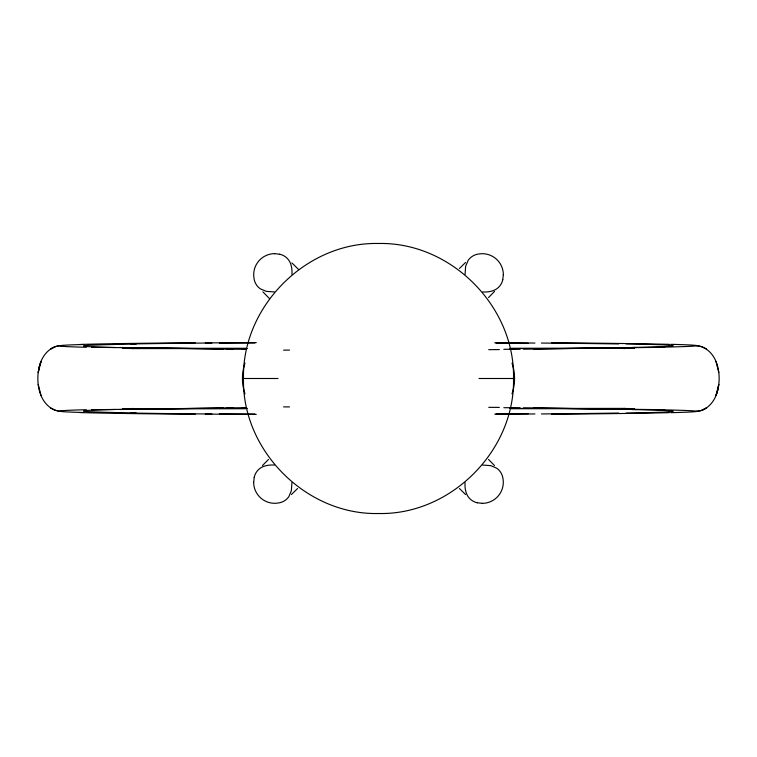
<?xml version="1.0" encoding="UTF-8"?>
<svg xmlns="http://www.w3.org/2000/svg" width="757" height="757" viewBox="0 0 757 757"><rect width="100%" height="100%" fill="white"/><g stroke="black" fill="none" stroke-linecap="round" stroke-linejoin="round"><path stroke-width="1.14" d="M243.489 378.5C241.824 306.348 306.348 241.824 378.5 243.489C450.652 241.824 515.176 306.348 513.511 378.5C515.176 450.652 450.652 515.176 378.5 513.511C306.348 515.176 241.824 450.652 243.489 378.5L278.008 378.5M291.947 274.422L291.965 274.072A31.056 31.056 0 0 0 291.71 268.073L291.199 265.631A17.326 17.326 0 0 0 288.852 260.304A14.903 14.903 0 0 0 279.787 254.238M465.053 482.578L465.035 482.928A31.056 31.056 0 0 0 465.29 488.927L465.801 491.369A17.326 17.326 0 0 0 468.148 496.696A14.903 14.903 0 0 0 477.213 502.762M39.279 366.852L38.21 372.586L41.058 361.468C33.791 378.992 38.276 408.648 60.674 411.448M717.721 390.148L718.79 384.414L715.942 395.533C723.209 378.008 718.724 348.352 696.326 345.552M254.21 477.203L253.709 482.294M502.79 279.797L503.291 274.706M244.994 363.152C241.587 373.012 241.587 383.988 244.994 393.848M512.006 393.848C515.413 383.988 515.413 373.012 512.006 363.152M39.298 366.795C41.531 356.424 49.413 346.195 60.674 345.552M717.702 390.205C715.469 400.576 707.587 410.805 696.326 411.448M262.452 465.583L268.489 459.433M494.548 291.417L488.511 297.567M465.583 262.452L459.433 268.489M291.417 494.548L297.567 488.511M54.911 346.801L50.87 348.882L55.252 346.64L60.305 345.637M702.089 410.199L706.13 408.118L701.748 410.36L696.695 411.363M132.437 348.599L247.293 348.542M509.707 408.458L624.563 408.402M509.707 348.542L634.186 348.343M247.293 408.458L122.814 408.657M274.422 291.947L266.246 291.35L260.323 288.833A15.026 15.026 0 0 1 254.087 278.954L253.709 275.557A21.111 21.111 0 0 1 274.706 253.633M482.578 465.053L490.754 465.65L496.677 468.167A15.026 15.026 0 0 1 502.913 478.046L503.291 481.443A21.111 21.111 0 0 1 482.294 503.367M664.665 347.264L533.42 348.996M91.502 409.755L223.58 408.004M636.533 347.491L523.456 349.119M120.467 409.509L233.544 407.881M274.706 253.709L279.797 254.21M482.294 503.291L477.203 502.79M510.388 349.147L514.769 349.128M242.231 407.872L246.612 407.853M122.814 348.343L132.986 348.542M123.126 348.305L245.656 348.305M511.344 348.305L633.874 348.305M478.992 378.5L513.511 378.5M123.126 408.695L245.656 408.695M511.344 408.695L633.874 408.695M634.186 408.657L624.014 408.458M246.612 349.147L242.231 349.128M510.388 407.853L514.769 407.872M223.58 348.996L91.502 347.245M533.42 408.004L664.665 409.736M233.544 349.119L120.467 347.491M523.456 407.881L636.533 409.509M482.588 291.947L482.928 291.965A31.056 31.056 0 0 0 488.927 291.71L491.369 291.199A17.326 17.326 0 0 0 496.696 288.852A14.903 14.903 0 0 0 502.762 279.787M274.413 465.053L274.072 465.035A31.056 31.056 0 0 0 268.073 465.29L265.631 465.801A17.326 17.326 0 0 0 260.304 468.148A14.903 14.903 0 0 0 254.238 477.213M624.014 348.542L624.563 348.599M132.437 408.402L132.986 408.458M696.695 345.637L701.748 346.64L706.593 349.034M60.305 411.363L55.252 410.36L50.407 407.966M291.89 262.916L298.703 269.606M465.583 494.548L459.433 488.511M488.511 459.433L494.548 465.583M262.916 291.89L269.606 298.703M715.961 361.382L718.79 372.586M41.039 395.618L38.21 384.414M465.053 274.422L465.65 266.246L468.167 260.323A15.026 15.026 0 0 1 478.046 254.087L481.443 253.709A21.111 21.111 0 0 1 503.367 274.706M291.947 482.578L291.35 490.754L288.833 496.677A15.026 15.026 0 0 1 278.954 502.913L275.557 503.291A21.111 21.111 0 0 1 253.633 482.294M488.729 407.332A435.701 2.101 1 0 1 499.355 407.398M631.575 409.537A291.615 3.246 0.1 0 1 672.85 411.439A293.754 3.331 0 0 1 626.058 413.104M618.658 413.048A297.312 3.293 -0.1 0 1 541.416 413.947M528.31 413.71A294.142 3.302 0 0 1 496.062 413.918M254.844 414.07A294.142 3.302 0 0 1 219.36 413.88M211.903 414.003A297.312 3.359 0 0 1 130.564 413.01M136.137 412.972A293.754 3.255 0.1 0 1 85.692 411.43M84.926 411.43A289.666 3.293 0 0 1 83.753 411.023A291.776 3.312 0 0 1 115.178 409.48M283.582 406.878A435.578 2.366 -1.1 0 1 289.524 406.916M503.831 407.701A384.991 1.486 0.8 0 1 520.116 407.777M658.76 409.764A311.468 3.331 0 0 1 696.582 411.534M696.128 411.534A319.899 3.492 0 0 1 670.91 412.679M669.264 412.669A318.848 3.444 -0.1 0 1 551.56 414.259M534.953 413.947A317.656 3.482 0 0 1 494.775 414.193M256.273 414.353A317.656 3.482 0 0 1 205.289 414.098M195.23 414.259A318.848 3.52 0 0 1 79.57 412.518M83.554 412.508A319.889 3.463 0 0 1 61.667 411.534M62.736 411.524A311.77 3.407 0 0 1 86.402 409.726M226.334 407.957A384.972 1.448 -0.8 0 1 244.549 407.834M520.116 349.223A384.991 1.486 -0.8 0 1 503.831 349.299M696.582 345.466A311.468 3.331 0 0 1 658.76 347.236M670.91 344.321A319.899 3.492 0 0 1 696.128 345.466M551.56 342.741A318.848 3.444 0.1 0 1 669.264 344.331M205.289 342.902A317.656 3.482 0 0 1 256.273 342.647M494.775 342.807A317.656 3.482 0 0 1 534.953 343.053M79.57 344.482A318.848 3.52 0 0 1 195.23 342.741M61.667 345.466A319.889 3.463 0 0 1 83.554 344.492M86.402 347.274A311.77 3.407 0 0 1 62.736 345.476M244.549 349.166A384.972 1.448 0.8 0 1 226.334 349.043M499.355 349.602A435.701 2.101 -1 0 1 488.729 349.668M631.575 347.463A291.615 3.246 -0.1 0 0 672.85 345.561A293.754 3.331 0 0 0 626.058 343.896M541.416 343.053A297.312 3.293 0.1 0 1 618.658 343.952M219.36 343.12A294.142 3.302 0 0 1 254.844 342.93M496.062 343.082A294.142 3.302 0 0 1 528.31 343.29M130.564 343.99A297.312 3.359 0 0 1 211.903 342.997M85.692 345.57A293.754 3.255 -0.1 0 1 136.137 344.028M84.926 345.57A289.666 3.293 0 0 0 83.753 345.977A291.776 3.312 0 0 0 115.178 347.52M289.524 350.084A435.578 2.366 1.1 0 1 283.582 350.122"/></g></svg>
